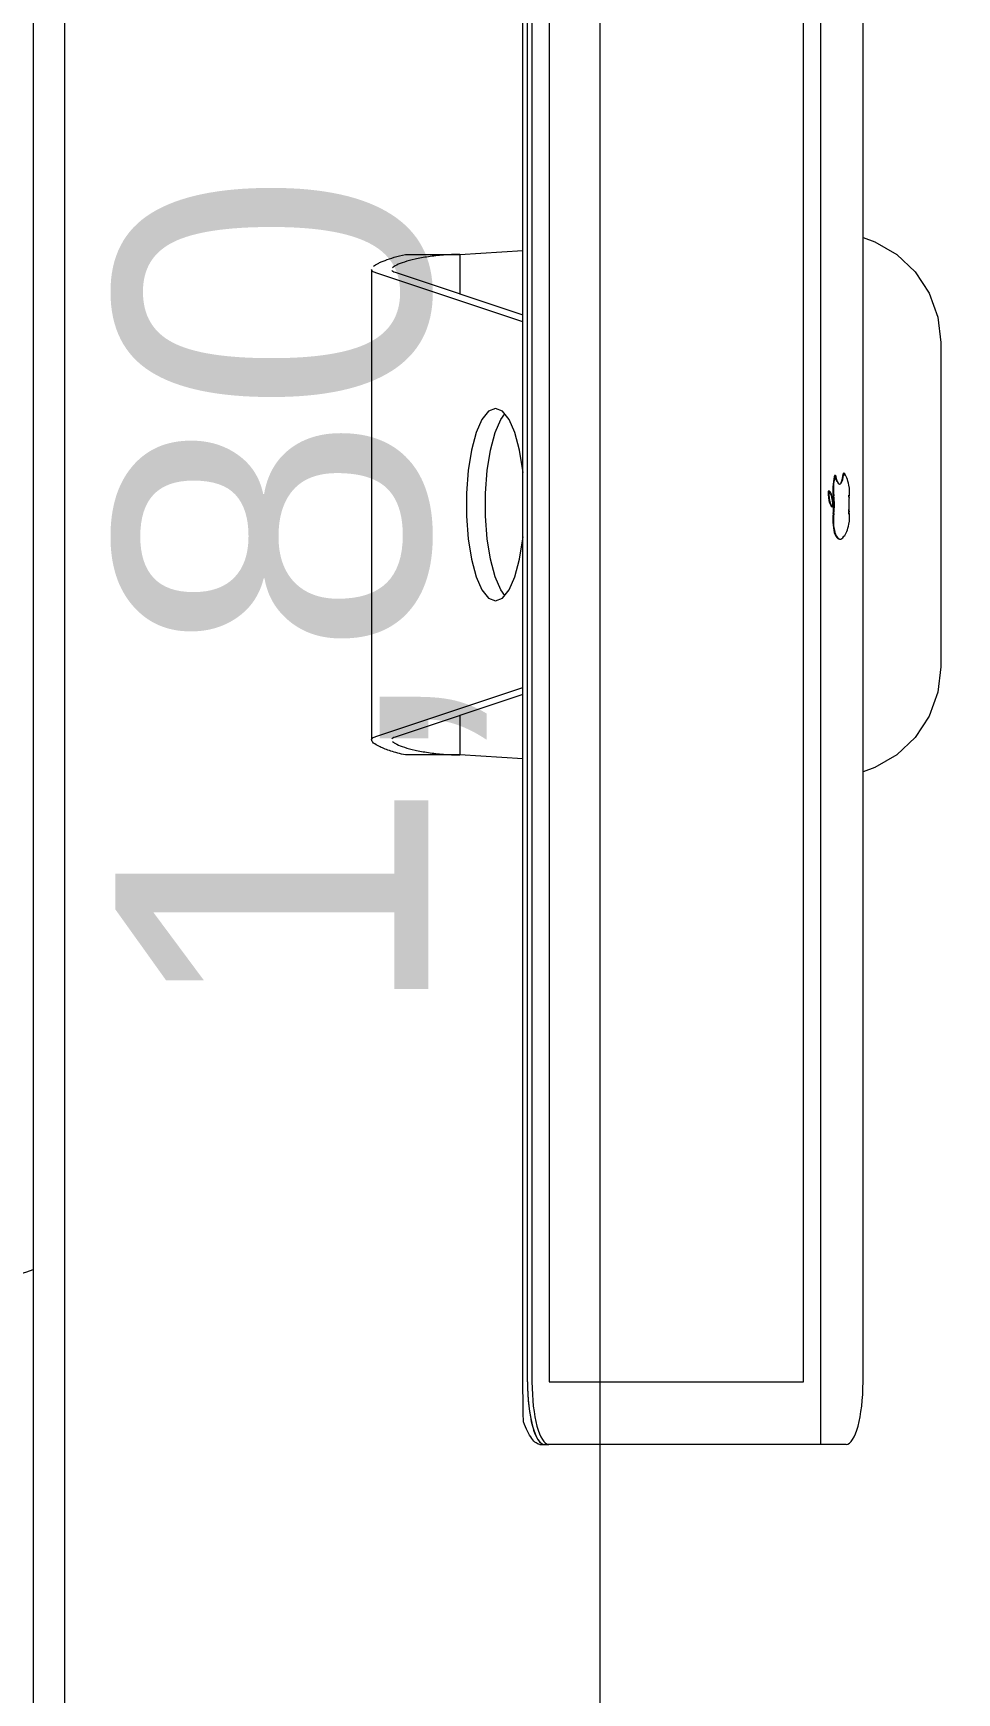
# Model space of a CAD drawing. Header units: millimetres. Extents: x -168557 to 193771, y -108373 to 197278.
# Drawn here: x 182042 to 182337, y -11419 to -10889 of the extents above; entities that cross this region are included whole.
import ezdxf

# ---------------------------------------------------------------- set-up
doc = ezdxf.new("R2010")
doc.units = ezdxf.units.MM
for name, color, linetype, lineweight in [('A-ANNO-DIMS', 211, 'Continuous', 9), ('A-ANNO-DIMS-50', 211, 'Continuous', 9), ('I-FURN', 30, 'Continuous', 9)]:
    doc.layers.add(name, color=color, linetype=linetype, lineweight=lineweight)
doc.styles.add('@Arial Unicode MS_1', font='ARIALUNI.TTF', dxfattribs={"height": 100})
doc.dimstyles.new('CRT_-__Metros_-_Linha_de_chamada_3_5_mm_3', dxfattribs={"dimscale": 304.8, "dimtxt": 100.584485, "dimasz": 0.328084, "dimexe": 0.164042, "dimexo": 0.0625, "dimgap": 0.082021, "dimtad": 1, "dimlfac": 0.001, "dimrnd": 0.01, "dimzin": 0, "dimdsep": 46, "dimtxsty": '@Arial Unicode MS_1', "dimblk1": 'OBLIQUE', "dimblk2": 'OBLIQUE', "dimsah": 1, "dimcen": 0.09, "dimdle": 0.164042, "dimazin": 0, "dimtfac": 1, "dimtdec": 4, "dimtix": 1, "dimtmove": 0, "dimatfit": 3, "dimfxl": 0.984252, "dimfxlon": 1, "dimtvp": 1, "dimtolj": 1, "dimtzin": 0, "dimarcsym": 2})

# ---------------------------------------------------------------- blocks, each defined once
blk = doc.blocks.new('Blks_Mob Ersa_Escrivaninha Frame - Único-3593549-TERREO')
at = {"layer": 'I-FURN', "color": 254}
for p, q in [((-740, -590), (740, -590)), ((-735, -600), (485, -600))]:
    blk.add_line(p, q, dxfattribs=at)
blk = doc.blocks.new('Blks_Mob_Iratzoki_Cadeira Lan - Encosto Alto - Branco-3596120-TERREO')
at = {"layer": 'I-FURN', "color": 254, "flags": 128}
blk.add_lwpolyline([(-254.14, -9.08), (-252.83, -16.25), (-250.58, -26.32), (-247.93, -36.29), (-244.88, -46.15), (-244.14, -48.22)], dxfattribs=at)
blk = doc.blocks.new('Blks_Elet_Apple_iMac - Apple iMac-3599073-TERREO')
at = {"layer": 'I-FURN', "color": 254}
for p, q in [((75.1, 191.95), (-75.1, 191.95)), ((-74.02, 190.58), (-58.39, 143.61)), ((58.39, 143.61), (74.02, 190.58)), ((-79.91, 163.76), (-79.91, 181.14)), ((-60.6, 143.61), (-74.2, 184.46)), ((74.2, 184.46), (60.6, 143.61)), ((79.91, 181.14), (79.91, 163.76)), ((-81.09, 143.61), (-79.91, 163.76)), ((-67.31, 163.76), (-79.91, 163.76)), ((79.91, 163.76), (67.31, 163.76)), ((79.91, 163.76), (81.09, 143.61)), ((-280, 143.61), (280, 143.61)), ((-300, 138.18), (-300, 136.74)), ((-300, 138.18), (-300, 136.74)), ((-280, 142.16), (280, 142.16)), ((-280, 142.16), (280, 142.16)), ((-280, 140.72), (280, 140.72)), ((-300, 136.74), (-300, 135.3)), ((-300, 135.3), (-300, 136.74)), ((-300, 48.57), (-300, 135.3)), ((280, 135.28), (-280, 135.28)), ((-280, 135.28), (-280, 53.98)), ((-280, 53.98), (280, 53.98)), ((300, 48.57), (-300, 48.57)), ((-300, 40.44), (-300, 48.57)), ((300, 48.57), (-300, 48.57)), ((-10.99, 42.47), (-10.99, 42.27)), ((-0.73, 44.73), (-0.73, 44.54)), ((-0.71, 44.62), (-0.71, 44.43)), ((0, 44.37), (0, 44.17)), ((4.28, 46.01), (4.28, 46.2)), ((4.3, 45.89), (4.3, 46.08)), ((9.43, 43.98), (9.43, 43.79)), ((10.09, 41.11), (10.09, 41.3)), ((-280, 35.02), (280, 35.02)), ((51.79, 10.14), (-51.79, 10.14))]:
    blk.add_line(p, q, dxfattribs=at)
at = {"layer": 'I-FURN', "color": 254, "flags": 128}
for points in [[(-74.2, 191.07), (-74.11, 190.84), (-74.02, 190.58)], [(74.02, 190.58), (74.11, 190.84), (74.2, 191.07)], [(30.71, 152.38), (29.82, 154.61), (27.19, 156.72), (22.99, 158.57), (17.45, 160.06), (10.89, 161.11), (3.7, 161.65), (-3.7, 161.65), (-10.89, 161.11), (-17.45, 160.06), (-22.99, 158.57), (-27.19, 156.72), (-29.82, 154.61), (-30.71, 152.38)], [(-29.03, 149.38), (-27.19, 150.68), (-22.99, 152.53), (-17.45, 154.02), (-10.89, 155.07), (-3.7, 155.61), (3.7, 155.61), (10.89, 155.07), (17.45, 154.02), (22.99, 152.53), (27.19, 150.68), (29.03, 149.38)], [(-30.71, 152.38), (-29.82, 150.15), (-27.19, 148.04), (-22.99, 146.19), (-17.45, 144.7), (-10.89, 143.66), (-10.25, 143.58)], [(10.25, 143.58), (10.89, 143.66), (17.45, 144.7), (22.99, 146.19), (27.19, 148.04), (29.82, 150.15), (30.71, 152.38)], [(-51.79, 10.14), (-59.86, 11.08), (-67.5, 13.86), (-74.29, 18.33), (-79.87, 24.24), (-83.93, 31.28), (-85.27, 34.95)], [(85.27, 34.95), (83.93, 31.28), (79.87, 24.24), (74.29, 18.33), (67.5, 13.86), (59.86, 11.08), (51.79, 10.14)]]:
    blk.add_lwpolyline(points, dxfattribs=at)
at = {"layer": 'I-FURN', "color": 254}
for centre, major_axis, start_param, end_param in [((-280, 136.74), (20, 0), 1.570796, 3.141593), ((-280, 136.74), (-20, 0), 4.712389, 6.283185), ((-280, 135.3), (-20, 0), 4.712389, 6.283185), ((-0.25, 42.27), (10.75, 0), 2.595723, 3.554205), ((-0.25, 42.47), (10.75, 0), 2.595723, 3.074964), ((-4.99, 43.25), (5.19, 0), 1.143571, 2.595723), ((-4.99, 43.06), (5.19, 0), 1.143571, 2.595723), ((-0.06, 46.19), (6.72, 0), 4.285164, 4.720735), ((-0.06, 45.99), (6.72, 0), 4.285164, 4.720735), ((4.71, 44.73), (5.44, 0), 1.649727, 3.219353), ((4.71, 44.54), (5.44, 0), 1.649727, 3.219353), ((-1.11, 46.08), (5.41, 0), 4.785701, 6.366564), ((-1.11, 45.89), (5.41, 0), 4.785701, 6.366564), ((0.06, 46.19), (6.72, 0), 4.704043, 5.139614), ((0.06, 45.99), (6.72, 0), 4.704043, 5.139614), ((4.99, 43.25), (5.19, 0), 0.545869, 1.998022), ((4.99, 43.06), (5.19, 0), 0.545869, 1.998022), ((12.04, 42.49), (5.46, 0), 3.141593, 4.347422), ((12.04, 42.49), (5.46, 0), 2.069021, 3.081643), ((12.04, 42.68), (5.46, 0), 2.069021, 2.575332), ((-280, 40.44), (20, 0), 3.141593, 4.712389), ((1.95, 42.11), (12.6, 0), 3.441073, 4.011303), ((-4.03, 40.2), (3.34, 0), 4.011303, 5.259678), ((-4.03, 40.39), (3.34, 0), 5.010003, 5.218745), ((0, 38.41), (4.39, 0), 1.023507, 2.118085), ((0, 38.6), (4.39, 0), 1.939295, 2.091129), ((4.03, 40.2), (3.34, 0), 4.1651, 5.413475), ((4.03, 40.39), (3.34, 0), 4.206033, 4.414775), ((-1.95, 42.11), (12.6, 0), 5.413475, 5.983705), ((12.04, 42.68), (5.46, 0), 3.587955, 4.347422), ((-1.95, 42.31), (12.6, 0), 5.793628, 5.983705)]:
    blk.add_ellipse(centre, major_axis=major_axis, ratio=0.271091, start_param=start_param, end_param=end_param, dxfattribs=at)
for points, knots in [([(-79.91, 181.14), (-79.5, 182.85), (-78.68, 185.96), (-77.33, 189.43), (-76.1, 191.5), (-75.4, 191.95), (-75.1, 191.95)], [0, 0, 0, 0, 0.2, 0.4, 0.6, 0.7845102, 0.7845102, 0.7845102, 0.7845102]), ([(76.09, 191.31), (76.39, 190.96), (76.86, 190.24), (77.5, 188.88), (78.5, 186.47), (79.3, 183.71), (79.91, 181.14)], [0.4, 0.4, 0.4, 0.4, 0.55, 0.625, 0.7, 1, 1, 1, 1]), ([(-75.66, 185.22), (-75.93, 184.95), (-76.52, 184.04), (-77.46, 181.63), (-78.39, 178.18), (-79.17, 173.91), (-79.73, 169.02), (-79.88, 165.52), (-79.91, 163.76)], [0.2589356, 0.2589356, 0.2589356, 0.2589356, 0.375, 0.5, 0.625, 0.75, 0.875, 1, 1, 1, 1])]:
    blk.add_open_spline(points, degree=3, knots=knots, dxfattribs=at)
for points in [[(-75.02, 191.95), (-74.71, 191.91), (-74.43, 191.61), (-74.2, 191.07)], [(74.2, 191.07), (74.43, 191.61), (74.71, 191.91), (75.02, 191.95)], [(-74.2, 184.46), (-74.38, 184.99), (-74.59, 185.33), (-74.83, 185.46)], [(74.82, 185.47), (74.59, 185.33), (74.38, 184.99), (74.2, 184.46)], [(79.91, 163.76), (79.88, 165.52), (79.73, 169.02), (79.17, 173.91), (78.39, 178.18), (77.46, 181.63), (76.5, 184.1), (75.89, 185.02), (75.6, 185.28)], [(-300, 138.18), (-300, 138.59), (-299.68, 139.42), (-298.25, 140.78), (-295.94, 142.16), (-293.93, 143.03), (-292.8, 143.46)], [(-292.8, 143.46), (-291.6, 143.49), (-289.05, 143.55), (-284.63, 143.6), (-281.58, 143.61), (-280, 143.61)]]:
    blk.add_open_spline(points, degree=3, dxfattribs=at)
blk = doc.blocks.new('DIMBLOCK285-TERREO')
at = {"layer": 'A-ANNO-DIMS-50', "lineweight": 18}
for p, q in [((182223.32, -10169.65), (182173.32, -10119.65)), ((182223.32, -10169.65), (182273.32, -10219.65)), ((182223.32, -11969.65), (182173.32, -11919.65)), ((182223.32, -11969.65), (182273.32, -12019.65))]:
    blk.add_line(p, q, dxfattribs=at)
at = {"layer": 'A-ANNO-DIMS-50'}
for p, q in [((182523.32, -10169.65), (182173.32, -10169.65)), ((182223.32, -10169.65), (182223.32, -12019.65)), ((182223.32, -10169.65), (182523.32, -10169.65)), ((182523.32, -11969.65), (182173.32, -11969.65)), ((182223.32, -11969.65), (182523.32, -11969.65))]:
    blk.add_line(p, q, dxfattribs=at)
at = {"layer": 'A-ANNO-DIMS-50', "color": 0, "insert": (182068.51, -11204.93), "char_height": 100, "width": 324.6748, "attachment_point": 1, "rotation": 90, "line_spacing_factor": 1.117605, "style": '@Arial Unicode MS_1'}
blk.add_mtext('1,80', dxfattribs=at)
blk = doc.blocks.new('_Oblique')
at = {"color": 0, "linetype": 'ByBlock', "lineweight": -2}
blk.add_line((-0.5, -0.5), (0.5, 0.5), dxfattribs=at)

msp = doc.modelspace()

# ---------------------------------------------------------------- block references
at = {"layer": 'I-FURN', "color": 254}
for name, p, rotation in [('Blks_Mob Ersa_Escrivaninha Frame - Único-3593549-TERREO', (182642.332, -11039.651), 269.9999999999995), ('Blks_Elet_Apple_iMac - Apple iMac-3599073-TERREO', (182342.332, -11039.651), 89.9999999999999), ('Blks_Mob_Iratzoki_Cadeira Lan - Encosto Alto - Branco-3596120-TERREO', (181994.109, -11039.651), 89.99999999999953)]:
    msp.add_blockref(name, p, dxfattribs=dict(at, rotation=rotation))

# ---------------------------------------------------------------- dimensions: what is measured, and where the dimension line sits
at = {"layer": 'A-ANNO-DIMS'}
dim = msp.add_linear_dim(base=(182223.316, -11969.651), p1=(182523.316, -10169.651), p2=(182523.316, -11969.651), angle=90, dimstyle='CRT_-__Metros_-_Linha_de_chamada_3_5_mm_3', override={"dimpost": '<>', "dimfxl": 1800}, dxfattribs=at)
dim.commit()
dim.dimension.update_dxf_attribs({"geometry": 'DIMBLOCK285-TERREO', "text_midpoint": (182147.225, -11069.651)})

doc.saveas('drawing.dxf')
